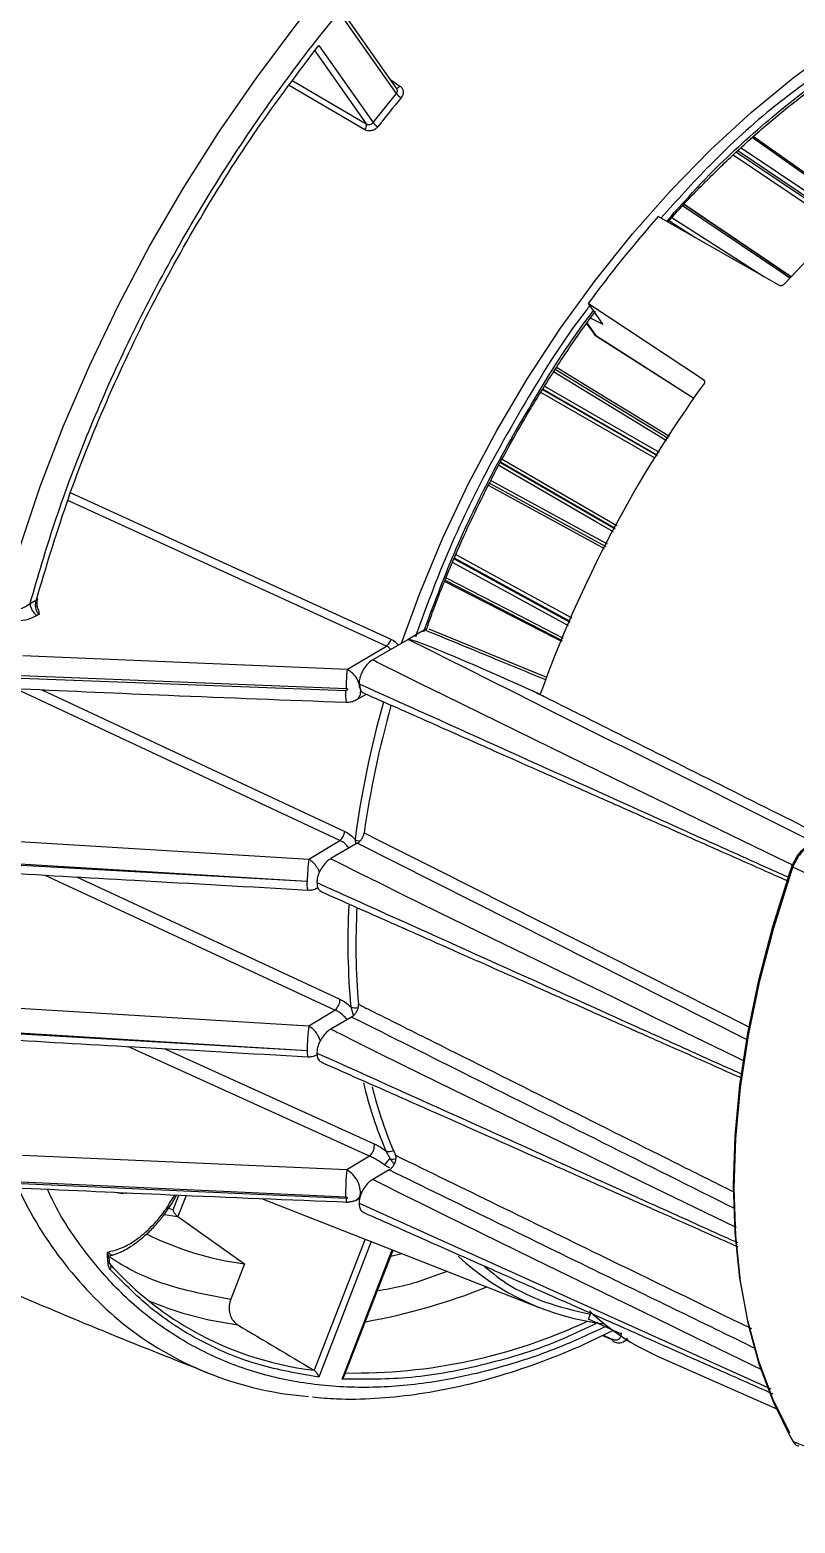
# Model space of a CAD drawing. Extents: x 6 to 134, y 3 to 97.
# Drawn here: x 99.806 to 102.151, y 4.826 to 9.406 of the extents above; entities that cross this region are included whole.
import ezdxf

# ---------------------------------------------------------------- set-up
doc = ezdxf.new("R2010")
doc.units = 0
doc.header["$MEASUREMENT"] = 0
doc.layers.add('OBJECT', color=7, linetype='CONTINUOUS')

msp = doc.modelspace()

# ---------------------------------------------------------------- linework, layer by layer
at = {"layer": 'OBJECT'}
for p, q in [((100.9292, 9.2102), (100.7628, 9.447)), ((100.9315, 9.224), (100.7695, 9.4545)), ((100.6772, 9.3448), (100.8372, 9.1171)), ((100.6913, 9.358), (100.8577, 9.1212)), ((100.9119, 9.2519), (100.9402, 9.2331)), ((100.8326, 9.0992), (100.6012, 9.235)), ((100.6117, 9.2494), (100.8372, 9.1171)), ((100.8577, 9.1212), (100.9292, 9.2102)), ((102.3453, 8.8506), (102.0228, 9.0782)), ((102.2888, 8.8002), (101.9608, 9.0212)), ((101.971, 9.0309), (102.2994, 8.8096)), ((102.3034, 8.8132), (101.975, 9.0345)), ((102.1389, 8.6485), (101.81, 8.8706)), ((102.1027, 8.6219), (101.7312, 8.8329)), ((101.8439, 8.7689), (101.7642, 8.82)), ((101.5174, 8.5669), (101.8705, 8.3331)), ((101.563, 8.502), (101.5174, 8.5669)), ((101.563, 8.502), (101.5238, 8.5216)), ((101.5121, 8.5055), (101.534, 8.4743)), ((101.513, 8.5068), (101.5395, 8.4691)), ((101.5395, 8.4691), (101.8406, 8.2766)), ((101.5424, 8.4663), (101.8401, 8.276)), ((101.7621, 8.1528), (101.4159, 8.3643)), ((101.3774, 8.3028), (101.728, 8.1006)), ((101.7284, 8.1012), (101.3778, 8.3033)), ((101.8735, 8.3289), (101.8705, 8.3331)), ((101.2483, 8.0789), (101.5995, 7.8759)), ((101.5998, 7.8765), (101.2486, 8.0795)), ((101.2146, 8.0155), (101.5705, 7.8215)), ((99.9318, 7.986), (100.9121, 7.5375)), ((100.8985, 7.5158), (99.9224, 7.9619)), ((101.462, 7.5915), (101.1071, 7.7855)), ((101.1062, 7.7834), (101.4611, 7.5894)), ((101.0787, 7.7183), (101.4377, 7.5335)), ((99.807, 7.646), (99.8264, 7.6576)), ((99.8347, 7.6135), (99.8283, 7.6097)), ((99.8325, 7.6262), (99.8347, 7.6135)), ((101.0157, 7.5653), (100.9655, 7.5364)), ((101.0157, 7.5653), (101.0217, 7.5676)), ((101.3899, 7.4197), (101.03, 7.5677)), ((100.7793, 7.4446), (100.8985, 7.5158)), ((100.9655, 7.5364), (100.8572, 7.4739)), ((99.785, 7.4868), (100.7793, 7.4446)), ((99.781, 7.4255), (100.7761, 7.3863)), ((100.7564, 6.9198), (99.763, 7.3843)), ((99.7792, 7.418), (100.7739, 7.3798)), ((99.8425, 7.3821), (100.7715, 6.9477)), ((101.3421, 7.3812), (101.37, 7.3688)), ((100.8038, 7.3497), (100.8375, 7.3682)), ((99.6924, 6.922), (100.6612, 6.8629)), ((100.6612, 6.8629), (100.7564, 6.9198)), ((100.8025, 6.9227), (100.8036, 6.9076)), ((100.8095, 6.911), (100.7282, 6.864)), ((102.0065, 6.3069), (100.8095, 6.911)), ((100.6559, 6.7944), (99.6866, 6.8484)), ((99.687, 6.8533), (100.6559, 6.795)), ((102.1349, 6.8218), (102.1422, 6.8424)), ((102.1439, 6.8375), (102.1365, 6.8172)), ((100.7412, 6.3995), (99.8507, 6.8135)), ((99.9494, 6.8079), (100.7565, 6.4328)), ((100.6865, 6.7741), (100.6887, 6.7753)), ((99.692, 6.4106), (100.6611, 6.3517)), ((100.6611, 6.3517), (100.7412, 6.3995)), ((100.792, 6.3783), (100.7282, 6.3415)), ((100.7897, 6.4091), (100.7974, 6.3809)), ((99.6866, 6.335), (100.6559, 6.2753)), ((100.6559, 6.2748), (99.687, 6.3307)), ((100.8472, 5.9516), (100.1064, 6.2879)), ((100.2179, 6.2816), (100.8614, 5.9897)), ((100.7772, 5.9098), (99.7833, 5.9539)), ((100.8971, 5.9679), (100.9106, 5.9432)), ((100.8472, 5.9516), (100.7772, 5.9098)), ((100.907, 5.9094), (100.8572, 5.8806)), ((100.7739, 5.8262), (99.7792, 5.8724)), ((100.7759, 5.8219), (99.781, 5.8669)), ((100.2455, 5.7872), (100.263, 5.8323)), ((100.2507, 5.8222), (100.2559, 5.8326)), ((100.2847, 5.8314), (100.2595, 5.7662)), ((100.5157, 5.8218), (101.3671, 5.4879)), ((100.804, 5.8162), (100.8172, 5.8235)), ((100.2186, 5.7732), (100.2588, 5.7667)), ((100.2455, 5.7872), (100.2309, 5.7909)), ((100.8148, 5.8071), (102.0761, 5.2382)), ((100.2588, 5.7667), (100.2595, 5.7662)), ((100.2595, 5.7662), (100.4638, 5.6214)), ((100.8332, 5.6973), (100.6772, 5.2951)), ((100.8524, 5.6898), (100.6913, 5.2744)), ((100.047, 5.646), (100.044, 5.6574)), ((100.0488, 5.6457), (100.0592, 5.6477)), ((100.7628, 5.268), (100.9167, 5.6646)), ((100.7693, 5.2769), (100.9194, 5.6635)), ((100.9123, 5.6453), (100.9458, 5.6532)), ((100.4638, 5.6214), (100.4218, 5.5131)), ((101.5174, 5.4518), (101.5246, 5.4704)), ((101.6189, 5.406), (101.5174, 5.4518)), ((101.5607, 5.4019), (101.5913, 5.388)), ((101.5626, 5.4028), (101.5907, 5.39)), ((101.626, 5.3834), (101.6395, 5.3904)), ((101.7314, 5.3377), (102.0971, 5.1759)), ((100.6771, 5.2952), (100.6772, 5.2951)), ((102.1365, 5.0904), (102.1439, 5.0779))]:
    msp.add_line(p, q, dxfattribs=at)
at = {"layer": 'OBJECT', "flags": 128}
for points in [[(99.7219, 7.6315), (99.7756, 7.8179), (99.8383, 8.005), (99.9098, 8.1918), (99.9897, 8.3775), (100.0777, 8.5613), (100.1733, 8.7422), (100.2761, 8.9195), (100.3856, 9.0923), (100.5013, 9.2598), (100.6227, 9.4212), (100.7492, 9.5759), (100.8803, 9.723), (101.0152, 9.8619), (101.1534, 9.9919), (101.2943, 10.1125), (101.4371, 10.223), (101.5813, 10.3231)], [(103.4681, 9.4051), (103.3511, 9.394), (103.2306, 9.37), (103.1073, 9.3333), (102.982, 9.2841), (102.8556, 9.2227), (102.7288, 9.1495), (102.6023, 9.0649), (102.4771, 8.9695), (102.3538, 8.8639), (102.2333, 8.7487), (102.1163, 8.6247)], [(100.9454, 7.5248), (101.0019, 7.6804), (101.0719, 7.8482), (101.1504, 8.0142), (101.237, 8.1772), (101.3311, 8.3363), (101.4321, 8.4904), (101.5394, 8.6385), (101.6522, 8.7798), (101.77, 8.9132), (101.8919, 9.0381), (102.0171, 9.1535), (102.145, 9.2587), (102.2745, 9.3532)], [(102.3418, 8.8475), (102.3268, 8.858), (102.0193, 9.0752)], [(101.9853, 9.0442), (102.2139, 8.8902), (102.3141, 8.8227)], [(102.1347, 8.644), (102.1047, 8.6643), (101.806, 8.8661)], [(101.8101, 8.8707), (101.9809, 8.7553), (102.139, 8.6486)], [(101.7731, 8.8299), (101.9915, 8.6897), (102.0548, 8.6491)], [(101.534, 8.4743), (101.5359, 8.472), (101.5395, 8.4691)], [(101.5424, 8.4663), (101.5418, 8.4666), (101.5395, 8.4691)], [(101.7571, 8.1452), (101.7065, 8.1761), (101.4109, 8.3567)], [(101.4202, 8.371), (101.5815, 8.2725), (101.7665, 8.1595)], [(101.7222, 8.0917), (101.6969, 8.1063), (101.3719, 8.2937)], [(101.3834, 8.3125), (101.5959, 8.19), (101.7343, 8.1102)], [(101.5944, 7.8664), (101.5426, 7.8964), (101.2431, 8.0695)], [(101.2537, 8.0888), (101.4161, 7.9949), (101.6048, 7.8859)], [(101.2187, 8.0236), (101.4346, 7.906), (101.5748, 7.8296)], [(101.5668, 7.8145), (101.5412, 7.8284), (101.211, 8.0083)], [(101.1118, 7.7965), (101.2807, 7.7042), (101.4667, 7.6026)], [(101.4564, 7.5782), (101.4089, 7.6042), (101.1014, 7.7722)], [(101.436, 7.5296), (101.4161, 7.5398), (101.0771, 7.7143)], [(101.0814, 7.7253), (101.3045, 7.6105), (101.4406, 7.5405)], [(99.8302, 7.6597), (99.8301, 7.6594), (99.8293, 7.6586), (99.8281, 7.658), (99.8264, 7.6576)], [(102.146, 6.8426), (102.0969, 6.8664), (101.8484, 6.9872), (101.7242, 7.0477), (101.6, 7.1082), (101.3519, 7.2293), (101.1866, 7.3102), (101.0765, 7.3643), (101.0032, 7.4004), (100.9543, 7.4246), (100.9217, 7.4408), (100.9001, 7.4516), (100.8856, 7.4589), (100.876, 7.4638), (100.8697, 7.467), (100.8654, 7.4692), (100.8626, 7.4707), (100.8608, 7.4717), (100.8595, 7.4724), (100.8587, 7.4728), (100.8582, 7.4732), (100.8578, 7.4734), (100.8576, 7.4735), (100.8574, 7.4736), (100.8573, 7.4737), (100.8573, 7.4737), (100.8572, 7.4738), (100.8572, 7.4738), (100.8572, 7.4738), (100.8572, 7.4738), (100.8572, 7.4738), (100.8572, 7.4739), (100.8572, 7.4739), (100.8572, 7.4739)], [(100.8305, 6.9433), (100.8764, 6.9201), (101.0599, 6.8275), (101.7942, 6.457), (102.0136, 6.3463)], [(101.9951, 6.2434), (101.9679, 6.2566), (101.7194, 6.3774), (101.5952, 6.4379), (101.471, 6.4984), (101.2229, 6.6195), (101.0576, 6.7004), (100.9475, 6.7544), (100.8741, 6.7906), (100.8253, 6.8148), (100.7927, 6.831), (100.771, 6.8418), (100.7566, 6.8491), (100.747, 6.8539), (100.7406, 6.8572), (100.7364, 6.8594), (100.7336, 6.8609), (100.7317, 6.8619), (100.7305, 6.8626), (100.7297, 6.863), (100.7292, 6.8633), (100.7288, 6.8635), (100.7286, 6.8637), (100.7284, 6.8638), (100.7283, 6.8639), (100.7283, 6.8639), (100.7282, 6.864), (100.7282, 6.864), (100.7282, 6.864), (100.7282, 6.864), (100.7282, 6.864), (100.7282, 6.864), (100.7282, 6.864), (100.7282, 6.864)], [(102.1422, 6.8424), (102.1411, 6.8423), (102.1403, 6.842), (102.14, 6.8416), (102.14, 6.8409), (102.1404, 6.8402), (102.1412, 6.8394), (102.1424, 6.8384), (102.1439, 6.8375)], [(102.1349, 5.1022), (102.0828, 5.2077), (102.0397, 5.3226), (102.006, 5.4463), (101.9817, 5.578), (101.9671, 5.7169), (101.9623, 5.8623), (101.9671, 6.0134), (101.9817, 6.1692), (102.006, 6.3289), (102.0397, 6.4915), (102.0828, 6.6561), (102.1349, 6.8218)], [(102.1365, 6.8172), (102.0842, 6.6508), (102.041, 6.4855), (102.0071, 6.3222), (101.9827, 6.1619), (101.9681, 6.0054), (101.9632, 5.8537), (101.9681, 5.7077), (101.9827, 5.5682), (102.0071, 5.4359), (102.041, 5.3117), (102.0842, 5.1963), (102.1365, 5.0904)], [(102.1349, 6.8218), (102.1337, 6.8217), (102.1329, 6.8214), (102.1325, 6.821), (102.1325, 6.8204), (102.1329, 6.8197), (102.1338, 6.8189), (102.135, 6.818), (102.1365, 6.8172)], [(101.9711, 5.7324), (101.9679, 5.734), (101.7194, 5.8548), (101.5952, 5.9153), (101.471, 5.9758), (101.2229, 6.0969), (101.0576, 6.1778), (100.9475, 6.2319), (100.8741, 6.268), (100.8253, 6.2922), (100.7927, 6.3084), (100.771, 6.3192), (100.7566, 6.3265), (100.747, 6.3313), (100.7406, 6.3346), (100.7364, 6.3368), (100.7336, 6.3383), (100.7317, 6.3393), (100.7305, 6.34), (100.7297, 6.3404), (100.7292, 6.3407), (100.7288, 6.341), (100.7286, 6.3411), (100.7284, 6.3412), (100.7283, 6.3413), (100.7283, 6.3413), (100.7282, 6.3414), (100.7282, 6.3414), (100.7282, 6.3414), (100.7282, 6.3414), (100.7282, 6.3414), (100.7282, 6.3414), (100.7282, 6.3415), (100.7282, 6.3415)], [(102.0515, 5.2952), (101.8484, 5.394), (101.7242, 5.4544), (101.6, 5.5149), (101.3519, 5.636), (101.1866, 5.7169), (101.0765, 5.771), (101.0032, 5.8072), (100.9543, 5.8313), (100.9217, 5.8475), (100.9001, 5.8584), (100.8856, 5.8656), (100.876, 5.8705), (100.8697, 5.8738), (100.8654, 5.876), (100.8626, 5.8774), (100.8608, 5.8784), (100.8595, 5.8791), (100.8587, 5.8796), (100.8582, 5.8799), (100.8578, 5.8801), (100.8576, 5.8802), (100.8574, 5.8804), (100.8573, 5.8804), (100.8573, 5.8805), (100.8572, 5.8805), (100.8572, 5.8805), (100.8572, 5.8806), (100.8572, 5.8806), (100.8572, 5.8806), (100.8572, 5.8806), (100.8572, 5.8806), (100.8572, 5.8806)], [(100.1027, 5.8388), (100.0905, 5.8357), (100.0738, 5.8389)], [(100.2909, 5.4658), (100.3543, 5.4499), (100.4432, 5.4342)]]:
    msp.add_lwpolyline(points, dxfattribs=at)
at = {"layer": 'OBJECT'}
for centre, radius, start, end in [((100.9295, 9.2401), 0.0128, 268.894, 326.8471), ((100.9712, 9.2417), 0.0524, 216.8577, 238.2438), ((103.9781, 6.6849), 3.9394, 140.3804, 142.0304), ((100.8182, 9.1125), 0.0196, 317.4247, 13.7184), ((100.9049, 9.1617), 0.0621, 220.5985, 238.5846), ((104.5296, 6.3644), 3.7316, 138.5845, 143.8264), ((101.5585, 8.4915), 0.03, 215.1007, 237.4179), ((105.0059, 6.06), 3.8643, 144.1964, 160.2026), ((99.8263, 7.6599), 0.00391, 356.2886, 58.497), ((99.8538, 7.649), 0.0469, 183.6756, 237.0179), ((100.8989, 7.3668), 0.1257, 174.0512, 190.6075), ((103.8459, 6.5132), 3.0708, 164.2994, 172.3378), ((103.8774, 6.5044), 3.0784, 164.378, 171.8038), ((100.7272, 6.9537), 0.0447, 310.711, 352.2918), ((100.8222, 6.9661), 0.0477, 245.6359, 265.4658), ((101.1739, 6.7891), 0.5179, 171.8049, 179.3431), ((100.7087, 6.7857), 0.0536, 170.6045, 199.4906), ((102.8941, 6.6045), 2.1135, 176.8361, 185.3047), ((102.9141, 6.6006), 2.1089, 176.9125, 184.9847), ((100.7129, 6.4326), 0.0436, 310.4602, 0.2795), ((100.803, 6.4426), 0.036, 248.255, 285.0285), ((101.1767, 6.2778), 0.5208, 171.8488, 180.2728), ((100.6942, 6.2704), 0.0386, 173.4644, 200.9714), ((102.1106, 6.4843), 1.3188, 193.4941, 203.0532), ((102.109, 6.475), 1.2918, 193.9008, 203.7651), ((100.821, 5.983), 0.0409, 309.7888, 9.3718), ((100.9068, 5.995), 0.0288, 250.3917, 297.5924), ((101.534, 5.8377), 0.7602, 174.5568, 180.8672), ((100.9585, 5.8777), 0.0812, 126.1799, 144.3972), ((100.9164, 5.985), 0.0422, 262.0927, 286.308), ((100.8409, 6.3483), 1.1788, 204.7844, 231.4042), ((100.5898, 6.5716), 0.9585, 243.731, 262.4501), ((101.6619, 6.2309), 0.7992, 227.1854, 263.1464), ((100.0433, 5.6127), 0.0121, 317.2012, 53.3288), ((100.7976, 6.2859), 0.9992, 221.606, 238.6827), ((100.5204, 7.2409), 1.824, 279.907, 292.0986), ((100.5649, 6.4277), 1.0001, 246.6804, 254.1024), ((102.0408, 6.0356), 0.7634, 227.0484, 246.0901), ((100.7427, 6.2612), 1.0498, 232.6243, 265.5087), ((100.7992, 6.299), 1.0112, 238.9946, 263.0665), ((100.8015, 6.9651), 1.6785, 269.0335, 295.1436), ((101.599, 5.3902), 0.00839, 181.2371, 242.5035)]:
    msp.add_arc(centre, radius, start, end, dxfattribs=at)
msp.add_ellipse((201.6453, -48.6703), major_axis=(146.8845, -83.2202), ratio=0.022714, start_param=3.965241, end_param=3.967435, dxfattribs=at)
for points, knots in [([(99.807, 7.646), (99.8309, 7.7283), (99.8791, 7.8941), (99.9728, 8.1459), (100.0828, 8.3999), (100.2103, 8.6533), (100.3536, 8.9026), (100.511, 9.1434), (100.6803, 9.3728), (100.8592, 9.5875), (101.0447, 9.7846), (101.2342, 9.9617), (101.4249, 10.1194), (101.5532, 10.2076), (101.6168, 10.2513)], [0, 0, 0, 0, 0.080321, 0.16194, 0.244772, 0.329378, 0.414487, 0.5, 0.585518, 0.670628, 0.755228, 0.838065, 0.919682, 1, 1, 1, 1]), ([(101.7567, 8.8183), (101.7994, 8.866), (101.9003, 8.9786), (102.0682, 9.1312), (102.2536, 9.2764), (102.4386, 9.3952), (102.6237, 9.49), (102.8091, 9.5589), (102.98, 9.6007), (103.0837, 9.6046), (103.1292, 9.6063)], [0, 0, 0, 0, 0.0993408, 0.2350572, 0.3675698, 0.4966476, 0.6257164, 0.7582289, 0.8939545, 1, 1, 1, 1]), ([(101.7606, 8.8161), (101.7802, 8.838), (101.8294, 8.8931), (101.9115, 8.976), (102.0064, 9.0654), (102.1042, 9.1495), (102.2041, 9.2278), (102.3055, 9.2996), (102.4079, 9.3644), (102.5107, 9.4217), (102.6133, 9.4712), (102.7155, 9.5126), (102.8167, 9.5458), (102.9163, 9.57), (102.9968, 9.5841), (103.0429, 9.5869), (103.0574, 9.5877)], [0, 0, 0, 0, 0.0482358, 0.1213242, 0.1955119, 0.2705229, 0.3461548, 0.4222601, 0.4987346, 0.5755107, 0.6525547, 0.7298652, 0.8074738, 0.8854541, 0.9639257, 1, 1, 1, 1]), ([(99.8264, 7.6576), (99.8554, 7.7555), (99.9137, 7.9521), (100.0306, 8.2487), (100.1678, 8.5426), (100.3256, 8.8287), (100.4994, 9.1035), (100.6275, 9.2734), (100.6913, 9.358)], [0, 0, 0, 0, 0.165461, 0.332207, 0.5, 0.667784, 0.834534, 1, 1, 1, 1]), ([(102.2026, 9.2576), (102.165, 9.23), (102.0584, 9.1516), (101.9018, 9.0082), (101.789, 8.883), (101.7395, 8.8281)], [0, 0, 0, 0, 0.233943, 0.663952, 1, 1, 1, 1]), ([(100.9292, 9.2102), (100.9302, 9.2117), (100.9324, 9.2149), (100.9328, 9.2202), (100.9314, 9.2242), (100.9294, 9.2271), (100.9279, 9.2283), (100.9271, 9.2289)], [0, 0, 0, 0, 0.248122, 0.499401, 0.730191, 0.86029, 1, 1, 1, 1]), ([(100.9402, 9.2331), (100.9427, 9.2309), (100.9478, 9.2265), (100.9508, 9.2169), (100.9497, 9.2064), (100.9456, 9.2002), (100.9436, 9.1971)], [0, 0, 0, 0, 0.2500887, 0.4999561, 0.7493585, 1, 1, 1, 1]), ([(100.8372, 9.1171), (100.8381, 9.1167), (100.8398, 9.1157), (100.8435, 9.1148), (100.8482, 9.1149), (100.8537, 9.117), (100.8564, 9.1198), (100.8577, 9.1212)], [0, 0, 0, 0, 0.139818, 0.270029, 0.501055, 0.752073, 1, 1, 1, 1]), ([(100.8725, 9.1087), (100.8698, 9.1059), (100.8645, 9.1003), (100.8536, 9.0959), (100.8422, 9.0951), (100.8358, 9.0978), (100.8326, 9.0992)], [0, 0, 0, 0, 0.24998, 0.499782, 0.749127, 1, 1, 1, 1]), ([(102.1163, 8.6247), (102.1155, 8.6239), (102.1138, 8.6224), (102.1106, 8.621), (102.1073, 8.6206), (102.1045, 8.621), (102.1032, 8.6216), (102.1027, 8.6219)], [0, 0, 0, 0, 0.219651, 0.4392637, 0.6597333, 0.8805406, 1, 1, 1, 1]), ([(101.5221, 8.5602), (101.5182, 8.5553), (101.453, 8.4726), (101.3411, 8.2957), (101.193, 8.0352), (101.0736, 7.782), (101.0142, 7.6174), (100.9874, 7.543)], [0, 0, 0, 0, 0.0163824, 0.2771384, 0.5356415, 0.7897534, 1, 1, 1, 1]), ([(101.013, 7.5601), (101.0427, 7.6398), (101.1046, 7.8062), (101.2252, 8.0565), (101.3687, 8.3044), (101.4731, 8.4683), (101.5322, 8.5432), (101.5331, 8.5444)], [0, 0, 0, 0, 0.232371, 0.485514, 0.740679, 0.995829, 1, 1, 1, 1]), ([(101.0217, 7.5676), (101.0249, 7.5772), (101.0432, 7.6313), (101.0812, 7.7267), (101.1321, 7.8458), (101.1806, 7.9488), (101.2378, 8.0625), (101.3091, 8.1926), (101.3815, 8.3119), (101.4465, 8.4116), (101.4926, 8.4796), (101.5275, 8.5267), (101.5398, 8.5434)], [0, 0, 0, 0, 0.028157, 0.159026, 0.280838, 0.3807, 0.466441, 0.623275, 0.778623, 0.840633, 0.943537, 1, 1, 1, 1]), ([(101.8705, 8.3331), (101.8713, 8.3324), (101.8728, 8.3312), (101.8739, 8.3284), (101.8739, 8.3253), (101.8731, 8.3226), (101.8722, 8.3211), (101.8719, 8.3206)], [0, 0, 0, 0, 0.21974, 0.439443, 0.659967, 0.880761, 1, 1, 1, 1]), ([(99.8264, 7.6576), (99.8251, 7.6536), (99.8227, 7.6456), (99.823, 7.6346), (99.8251, 7.6264), (99.8276, 7.6209), (99.8308, 7.6165), (99.8335, 7.6145), (99.8347, 7.6135)], [0, 0, 0, 0, 0.250064, 0.499104, 0.634957, 0.762997, 0.884268, 1, 1, 1, 1]), ([(99.833, 7.6265), (99.832, 7.6285), (99.829, 7.6343), (99.8277, 7.6464), (99.8294, 7.6552), (99.8302, 7.6597)], [0, 0, 0, 0, 0.208808, 0.598261, 1, 1, 1, 1]), ([(99.8283, 7.6097), (99.8195, 7.6053), (99.802, 7.5966), (99.7686, 7.5912), (99.7338, 7.5922), (99.7143, 7.5992), (99.7046, 7.6028)], [0, 0, 0, 0, 0.250172, 0.500067, 0.749912, 1, 1, 1, 1]), ([(99.7219, 7.6315), (99.7249, 7.6303), (99.7311, 7.6279), (99.742, 7.6263), (99.754, 7.626), (99.77, 7.6281), (99.7892, 7.634), (99.8011, 7.642), (99.807, 7.646)], [0, 0, 0, 0, 0.116905, 0.238656, 0.366334, 0.50085, 0.750249, 1, 1, 1, 1]), ([(101.3868, 7.4124), (101.3326, 7.4347), (101.2088, 7.4857), (101.0852, 7.5367), (101.0157, 7.5653)], [0, 0, 0, 0, 0.438, 1, 1, 1, 1]), ([(100.9121, 7.5375), (100.9114, 7.5353), (100.9099, 7.531), (100.9066, 7.5249), (100.9027, 7.5195), (100.8998, 7.517), (100.8985, 7.5158)], [0, 0, 0, 0, 0.245196, 0.500043, 0.754867, 1, 1, 1, 1]), ([(100.9123, 7.5057), (100.9111, 7.5072), (100.9072, 7.5117), (100.902, 7.5142), (100.8985, 7.5158)], [0, 0, 0, 0, 0.3284974, 1, 1, 1, 1]), ([(100.9121, 7.5375), (100.9177, 7.5345), (100.9263, 7.5299), (100.9327, 7.5216), (100.935, 7.5187)], [0, 0, 0, 0, 0.649701, 1, 1, 1, 1]), ([(100.9655, 7.5364), (100.9656, 7.5364), (100.9659, 7.5365), (100.9668, 7.5366), (100.9698, 7.5364), (100.9805, 7.5337), (101.0197, 7.52), (101.1435, 7.4693), (101.2567, 7.4191), (101.3421, 7.3812)], [0, 0, 0, 0, 0.000975, 0.002308, 0.005826, 0.020094, 0.076658, 0.30233, 1, 1, 1, 1]), ([(102.1787, 6.9287), (101.896, 7.0703), (101.4915, 7.2728), (101.0872, 7.4754), (100.9655, 7.5364)], [0, 0, 0, 0, 0.699038, 1, 1, 1, 1]), ([(100.8572, 7.4739), (100.8528, 7.4709), (100.8436, 7.4646), (100.8311, 7.4495), (100.8212, 7.4317), (100.8156, 7.4144), (100.815, 7.4045), (100.8148, 7.4004)], [0, 0, 0, 0, 0.19834, 0.412972, 0.627088, 0.843128, 1, 1, 1, 1]), ([(100.7761, 7.3863), (100.7762, 7.3915), (100.7765, 7.4022), (100.7772, 7.4187), (100.7782, 7.4338), (100.7789, 7.4411), (100.7793, 7.4446)], [0, 0, 0, 0, 0.243821, 0.5, 0.756179, 1, 1, 1, 1]), ([(100.7793, 7.4446), (100.7793, 7.4446), (100.7793, 7.4446), (100.7794, 7.4445), (100.7798, 7.4443), (100.7811, 7.4436), (100.7862, 7.4404), (100.7962, 7.4321), (100.8085, 7.4163), (100.8172, 7.3963), (100.8201, 7.3765), (100.8162, 7.3608), (100.8103, 7.3519), (100.8053, 7.3509), (100.8048, 7.3508)], [0, 0, 0, 0, 0.000383, 0.00107, 0.003361, 0.011605, 0.042736, 0.163216, 0.327066, 0.490405, 0.655001, 0.820866, 0.981892, 1, 1, 1, 1]), ([(99.7811, 7.3848), (99.931, 7.3781), (100.2623, 7.3634), (100.5938, 7.3506), (100.7754, 7.3436)], [0, 0, 0, 0, 0.452486, 1, 1, 1, 1]), ([(100.7761, 7.3863), (100.7766, 7.3862), (100.7774, 7.3861), (100.7782, 7.3856), (100.7788, 7.3851), (100.7792, 7.3845), (100.7793, 7.3838), (100.7793, 7.383), (100.7789, 7.3821), (100.7781, 7.3811), (100.7768, 7.3804), (100.7754, 7.3798), (100.7744, 7.3798), (100.7739, 7.3798)], [0, 0, 0, 0, 0.133108, 0.191582, 0.24826, 0.311447, 0.370773, 0.432307, 0.501538, 0.620741, 0.752075, 0.875584, 1, 1, 1, 1]), ([(100.8148, 7.4004), (100.8152, 7.3956), (100.8161, 7.3855), (100.8216, 7.3758), (100.8274, 7.3735), (100.8295, 7.3727)], [0, 0, 0, 0, 0.367746, 0.7657, 1, 1, 1, 1]), ([(100.8148, 7.4004), (101.1403, 7.2536), (101.4983, 7.0922), (101.8888, 6.9159), (101.9865, 6.872), (102.0673, 6.8351), (102.1165, 6.8136), (102.1328, 6.8065)], [0, 0, 0, 0, 0.741058, 0.815164, 0.88927, 0.963375, 1, 1, 1, 1]), ([(101.3421, 7.3812), (101.3575, 7.3736), (101.4342, 7.3351), (101.7187, 7.1924), (101.988, 7.0575), (102.1959, 6.9533)], [0, 0, 0, 0, 0.053919, 0.269597, 1, 1, 1, 1]), ([(100.7754, 7.3436), (100.7781, 7.3437), (100.7833, 7.3437), (100.7912, 7.3452), (100.7986, 7.3474), (100.803, 7.3495), (100.8052, 7.3505)], [0, 0, 0, 0, 0.267103, 0.5135, 0.752414, 1, 1, 1, 1]), ([(100.8291, 7.3719), (100.8966, 7.342), (101.0232, 7.2859), (101.2004, 7.2073), (101.3525, 7.1399), (101.4794, 7.0836), (101.5838, 7.0374), (101.6812, 6.9942), (101.7888, 6.9465), (101.9209, 6.8879), (102.038, 6.836), (102.1111, 6.8036), (102.1314, 6.7946)], [0, 0, 0, 0, 0.155618, 0.291855, 0.408708, 0.506171, 0.584243, 0.649202, 0.730485, 0.831841, 0.953265, 1, 1, 1, 1]), ([(100.7833, 6.8959), (100.7832, 6.8961), (100.7812, 6.9), (100.7756, 6.9065), (100.7667, 6.9147), (100.7598, 6.918), (100.7564, 6.9198)], [0, 0, 0, 0, 0.020818, 0.34381, 0.666929, 1, 1, 1, 1]), ([(100.7715, 6.9477), (100.7772, 6.9446), (100.7884, 6.9384), (100.7978, 6.9279), (100.8025, 6.9227)], [0, 0, 0, 0, 0.500461, 1, 1, 1, 1]), ([(100.8095, 6.911), (100.8119, 6.9127), (100.8167, 6.916), (100.8231, 6.9239), (100.8279, 6.9329), (100.8299, 6.9396), (100.8304, 6.9429), (100.8305, 6.9433)], [0, 0, 0, 0, 0.242889, 0.485801, 0.728123, 0.969552, 1, 1, 1, 1]), ([(102.1422, 6.8424), (102.1465, 6.8516), (102.155, 6.87), (102.1751, 6.8941), (102.1919, 6.9084), (102.2013, 6.914), (102.2033, 6.9152)], [0, 0, 0, 0, 0.304819, 0.609529, 0.915797, 1, 1, 1, 1]), ([(102.2104, 6.9181), (102.2023, 6.9126), (102.1861, 6.9014), (102.1635, 6.8754), (102.15, 6.853), (102.1449, 6.8401), (102.1439, 6.8375)], [0, 0, 0, 0, 0.30705, 0.614016, 0.922363, 1, 1, 1, 1]), ([(100.6612, 6.8629), (100.6641, 6.861), (100.6697, 6.8573), (100.6775, 6.8494), (100.684, 6.8407), (100.6897, 6.8315), (100.6919, 6.8251), (100.693, 6.8219)], [0, 0, 0, 0, 0.217645, 0.425803, 0.624468, 0.813634, 1, 1, 1, 1]), ([(100.7282, 6.864), (100.7238, 6.861), (100.7146, 6.8548), (100.7021, 6.8397), (100.6922, 6.8218), (100.6866, 6.8046), (100.686, 6.7947), (100.6858, 6.7906)], [0, 0, 0, 0, 0.19834, 0.412972, 0.627088, 0.843128, 1, 1, 1, 1]), ([(102.731, 6.567), (102.6782, 6.5913), (102.4824, 6.6815), (102.2867, 6.7717), (102.1439, 6.8375)], [0, 0, 0, 0, 0.269854, 1, 1, 1, 1]), ([(99.689, 6.8227), (99.8352, 6.8144), (100.1582, 6.796), (100.4813, 6.7777), (100.6582, 6.7678)], [0, 0, 0, 0, 0.452487, 1, 1, 1, 1]), ([(100.6559, 6.795), (100.656, 6.795), (100.6561, 6.795), (100.6562, 6.795), (100.6563, 6.7949), (100.6563, 6.7949), (100.6564, 6.7948), (100.6564, 6.7947), (100.6564, 6.7947), (100.6563, 6.7946), (100.6563, 6.7945), (100.6562, 6.7944), (100.6561, 6.7944), (100.6559, 6.7944), (100.6559, 6.7944)], [0, 0, 0, 0, 0.156286, 0.220237, 0.277102, 0.329714, 0.381607, 0.436455, 0.4974, 0.615046, 0.669825, 0.725307, 0.848112, 1, 1, 1, 1]), ([(100.6858, 6.7906), (100.6862, 6.7857), (100.6871, 6.7757), (100.6926, 6.766), (100.6984, 6.7637), (100.7005, 6.7628)], [0, 0, 0, 0, 0.367746, 0.765699, 1, 1, 1, 1]), ([(100.6858, 6.7906), (101.0113, 6.6438), (101.3693, 6.4824), (101.7597, 6.3061), (101.8575, 6.2622), (101.9331, 6.2276), (101.977, 6.2084), (101.988, 6.2036)], [0, 0, 0, 0, 0.749993, 0.824993, 0.899992, 0.974992, 1, 1, 1, 1]), ([(100.6578, 6.768), (100.66, 6.7679), (100.6643, 6.7675), (100.6718, 6.7687), (100.6794, 6.7707), (100.684, 6.7729), (100.6864, 6.774)], [0, 0, 0, 0, 0.260524, 0.50342, 0.743992, 1, 1, 1, 1]), ([(100.7001, 6.7621), (100.7648, 6.7334), (100.8862, 6.6796), (101.0562, 6.6042), (101.202, 6.5396), (101.3237, 6.4857), (101.4237, 6.4413), (101.5171, 6.3999), (101.6202, 6.3542), (101.7467, 6.298), (101.8684, 6.2446), (101.9499, 6.2074), (101.9824, 6.1937), (101.9859, 6.1923)], [0, 0, 0, 0, 0.151126, 0.283429, 0.396905, 0.491554, 0.567374, 0.630455, 0.709388, 0.807817, 0.925739, 0.992007, 1, 1, 1, 1]), ([(97.4591, 6.6024), (97.5825, 6.5393), (97.9011, 6.3763), (98.4206, 6.1264), (99.0165, 5.851), (99.6168, 5.5889), (100.0613, 5.4016), (100.3066, 5.3053), (100.3494, 5.2886)], [0, 0, 0, 0, 0.130616, 0.337272, 0.543813, 0.750208, 0.956422, 1, 1, 1, 1]), ([(100.7565, 6.4328), (100.7622, 6.4298), (100.7738, 6.4237), (100.7844, 6.414), (100.7897, 6.4091)], [0, 0, 0, 0, 0.500835, 1, 1, 1, 1]), ([(100.792, 6.3783), (100.7944, 6.3799), (100.7992, 6.3832), (100.8056, 6.3912), (100.8104, 6.4002), (100.8132, 6.4094), (100.8131, 6.4148), (100.8131, 6.4173)], [0, 0, 0, 0, 0.203185, 0.40639, 0.609063, 0.81092, 1, 1, 1, 1]), ([(100.8131, 6.4173), (100.8285, 6.4097), (100.9052, 6.3713), (101.2275, 6.21), (101.5956, 6.0258), (101.9024, 5.8724), (101.9636, 5.8418)], [0, 0, 0, 0, 0.040022, 0.20011, 0.840462, 1, 1, 1, 1]), ([(100.7795, 6.3685), (100.7763, 6.3726), (100.7709, 6.3791), (100.7611, 6.3878), (100.7515, 6.3946), (100.7445, 6.3979), (100.7412, 6.3995)], [0, 0, 0, 0, 0.307387, 0.499398, 0.766205, 1, 1, 1, 1]), ([(101.9672, 5.79), (101.6972, 5.9251), (101.3054, 6.1212), (100.9137, 6.3173), (100.792, 6.3783)], [0, 0, 0, 0, 0.689202, 1, 1, 1, 1]), ([(100.6611, 6.3517), (100.6644, 6.3495), (100.6706, 6.3452), (100.6791, 6.3362), (100.6858, 6.3267), (100.6919, 6.3158), (100.6941, 6.3081), (100.6954, 6.3037)], [0, 0, 0, 0, 0.216653, 0.417707, 0.603143, 0.772944, 1, 1, 1, 1]), ([(100.7282, 6.3415), (100.7238, 6.3384), (100.7146, 6.3322), (100.7021, 6.3171), (100.6922, 6.2992), (100.6866, 6.282), (100.686, 6.2721), (100.6858, 6.268)], [0, 0, 0, 0, 0.19834, 0.412972, 0.627088, 0.843128, 1, 1, 1, 1]), ([(99.6894, 6.3117), (99.8355, 6.3033), (100.1584, 6.2849), (100.4814, 6.2666), (100.6582, 6.2566)], [0, 0, 0, 0, 0.452469, 1, 1, 1, 1]), ([(100.6559, 6.2753), (100.6559, 6.2753), (100.6561, 6.2753), (100.6562, 6.2753), (100.6563, 6.2752), (100.6563, 6.2751), (100.6564, 6.2751), (100.6564, 6.275), (100.6564, 6.2749), (100.6563, 6.2749), (100.6563, 6.2748), (100.6562, 6.2748), (100.6561, 6.2748), (100.656, 6.2748), (100.6559, 6.2748)], [0, 0, 0, 0, 0.148715, 0.270423, 0.325985, 0.381078, 0.499318, 0.560288, 0.614892, 0.666468, 0.718939, 0.776042, 0.840716, 1, 1, 1, 1]), ([(100.658, 6.2567), (100.66, 6.2566), (100.664, 6.2564), (100.6714, 6.2574), (100.6793, 6.2595), (100.6841, 6.2618), (100.6866, 6.263)], [0, 0, 0, 0, 0.237132, 0.469763, 0.71791, 1, 1, 1, 1]), ([(100.6858, 6.268), (100.6862, 6.2632), (100.6871, 6.2531), (100.6926, 6.2434), (100.6984, 6.2411), (100.7005, 6.2402)], [0, 0, 0, 0, 0.367746, 0.765699, 1, 1, 1, 1]), ([(100.6858, 6.268), (101.0113, 6.1212), (101.3693, 5.9598), (101.7597, 5.7835), (101.8575, 5.7396), (101.9287, 5.707), (101.9682, 5.6897), (101.9747, 5.6869)], [0, 0, 0, 0, 0.7576122, 0.8333734, 0.9091347, 0.9848959, 1, 1, 1, 1]), ([(100.7001, 6.2395), (100.7649, 6.2108), (100.8864, 6.157), (101.0565, 6.0815), (101.2024, 6.0168), (101.3242, 5.9629), (101.4243, 5.9185), (101.5177, 5.877), (101.6209, 5.8313), (101.7476, 5.7751), (101.8685, 5.7215), (101.9471, 5.6866), (101.9751, 5.6742)], [0, 0, 0, 0, 0.152498, 0.286002, 0.400509, 0.496017, 0.572526, 0.636179, 0.715829, 0.815152, 0.934144, 1, 1, 1, 1]), ([(100.8614, 5.9897), (100.8674, 5.9867), (100.8793, 5.9808), (100.8912, 5.9722), (100.8971, 5.9679)], [0, 0, 0, 0, 0.502296, 1, 1, 1, 1]), ([(100.907, 5.9094), (100.9094, 5.911), (100.9142, 5.9143), (100.9206, 5.9223), (100.9255, 5.9313), (100.9282, 5.9406), (100.9286, 5.9487), (100.9273, 5.9527), (100.9267, 5.9544)], [0, 0, 0, 0, 0.173469, 0.346958, 0.519882, 0.691915, 0.863313, 1, 1, 1, 1]), ([(100.9267, 5.9544), (101.1352, 5.8526), (101.4983, 5.6753), (101.862, 5.4983), (102.0169, 5.4229)], [0, 0, 0, 0, 0.573959, 1, 1, 1, 1]), ([(100.8189, 5.8436), (100.8183, 5.8495), (100.8172, 5.8587), (100.8124, 5.8704), (100.8092, 5.8767), (100.8073, 5.8799), (100.8063, 5.8815), (100.8057, 5.8823), (100.8055, 5.8827), (100.8053, 5.8829), (100.8053, 5.883), (100.8052, 5.8831), (100.8052, 5.8831), (100.8052, 5.8831), (100.8052, 5.8831), (100.8052, 5.8831), (100.8052, 5.8831), (100.8052, 5.8831), (100.8052, 5.8831), (100.8039, 5.8851), (100.7999, 5.8906), (100.7909, 5.9009), (100.7824, 5.9064), (100.7772, 5.9098)], [0, 0, 0, 0, 0.239331, 0.376213, 0.448938, 0.486362, 0.505338, 0.514892, 0.519685, 0.522086, 0.523287, 0.523888, 0.524189, 0.524339, 0.524414, 0.524452, 0.524471, 0.52448, 0.524485, 0.524489, 0.607251, 0.760495, 1, 1, 1, 1]), ([(100.8925, 5.925), (100.8854, 5.9301), (100.8745, 5.9378), (100.8586, 5.9466), (100.8509, 5.95), (100.8472, 5.9516)], [0, 0, 0, 0, 0.498084, 0.757944, 1, 1, 1, 1]), ([(100.9092, 5.9154), (100.907, 5.9164), (100.9016, 5.9189), (100.8959, 5.9227), (100.8925, 5.925)], [0, 0, 0, 0, 0.419784, 1, 1, 1, 1]), ([(102.031, 5.3609), (101.8654, 5.4415), (101.4905, 5.6242), (101.1161, 5.8072), (100.907, 5.9094)], [0, 0, 0, 0, 0.441695, 1, 1, 1, 1]), ([(100.9106, 5.9432), (100.9113, 5.9424), (100.9125, 5.941), (100.9141, 5.9389), (100.9162, 5.9361), (100.9192, 5.9319), (100.9215, 5.9288), (100.9228, 5.927)], [0, 0, 0, 0, 0.14218, 0.230148, 0.377316, 0.633287, 1, 1, 1, 1]), ([(100.8572, 5.8806), (100.8528, 5.8776), (100.8436, 5.8713), (100.8311, 5.8562), (100.8212, 5.8384), (100.8156, 5.8212), (100.815, 5.8113), (100.8148, 5.8071)], [0, 0, 0, 0, 0.19834, 0.412972, 0.627088, 0.843128, 1, 1, 1, 1]), ([(99.7825, 5.854), (99.9334, 5.847), (100.2668, 5.8315), (100.6005, 5.8181), (100.7833, 5.8108)], [0, 0, 0, 0, 0.452447, 1, 1, 1, 1]), ([(101.5691, 5.4285), (101.5212, 5.4062), (101.4083, 5.3539), (101.2325, 5.2972), (101.0422, 5.2554), (100.8559, 5.2387), (100.6763, 5.2473), (100.5064, 5.282), (100.3487, 5.3423), (100.2052, 5.4273), (100.0775, 5.5347), (99.9685, 5.6642), (99.8965, 5.7702), (99.8661, 5.838), (99.8605, 5.8505)], [0, 0, 0, 0, 0.065618, 0.154504, 0.244724, 0.336895, 0.42962, 0.522788, 0.615963, 0.708688, 0.800853, 0.891078, 0.979962, 1, 1, 1, 1]), ([(100.044, 5.6574), (100.0584, 5.6608), (100.0876, 5.6677), (100.134, 5.6951), (100.1786, 5.7336), (100.2188, 5.7802), (100.2399, 5.8156), (100.2501, 5.8328)], [0, 0, 0, 0, 0.199997, 0.405799, 0.6116, 0.811597, 1, 1, 1, 1]), ([(100.0588, 5.6485), (100.0671, 5.6512), (100.0877, 5.6579), (100.1219, 5.6781), (100.1571, 5.7053), (100.1868, 5.7346), (100.2113, 5.7632), (100.2323, 5.7917), (100.245, 5.8126), (100.2507, 5.8222)], [0, 0, 0, 0, 0.1161832, 0.2894012, 0.4830685, 0.6287797, 0.7467139, 0.8839285, 1, 1, 1, 1]), ([(100.7759, 5.8219), (100.7764, 5.8219), (100.7772, 5.8219), (100.7781, 5.8221), (100.7787, 5.8224), (100.7791, 5.8228), (100.7793, 5.8232), (100.7792, 5.8237), (100.7789, 5.8243), (100.7782, 5.825), (100.7769, 5.8256), (100.7754, 5.826), (100.7744, 5.8261), (100.7739, 5.8262)], [0, 0, 0, 0, 0.135755, 0.19461, 0.25085, 0.311579, 0.375121, 0.438063, 0.500884, 0.619797, 0.750916, 0.873674, 1, 1, 1, 1]), ([(100.7773, 5.8116), (100.7772, 5.8115), (100.7768, 5.8109), (100.7763, 5.8145), (100.776, 5.8196), (100.7759, 5.8219)], [0, 0, 0, 0, 0.164644, 0.625197, 1, 1, 1, 1]), ([(100.7767, 5.811), (100.7787, 5.811), (100.7827, 5.811), (100.7905, 5.8121), (100.7992, 5.8142), (100.8044, 5.8166), (100.8073, 5.818)], [0, 0, 0, 0, 0.210793, 0.431119, 0.686936, 1, 1, 1, 1]), ([(100.8189, 5.8436), (100.8184, 5.8382), (100.8173, 5.8275), (100.8117, 5.8191), (100.8071, 5.8181), (100.8068, 5.818)], [0, 0, 0, 0, 0.483947, 0.964201, 1, 1, 1, 1]), ([(100.2588, 5.7667), (100.2581, 5.7672), (100.2566, 5.7683), (100.2543, 5.7707), (100.252, 5.7735), (100.2496, 5.7771), (100.2471, 5.7819), (100.2461, 5.7852), (100.2455, 5.7872)], [0, 0, 0, 0, 0.107062, 0.224225, 0.354617, 0.500517, 0.704577, 1, 1, 1, 1]), ([(100.8148, 5.8071), (100.8152, 5.8023), (100.8161, 5.7923), (100.8216, 5.7826), (100.8274, 5.7802), (100.8295, 5.7794)], [0, 0, 0, 0, 0.3677463, 0.7657003, 1, 1, 1, 1]), ([(100.8291, 5.7787), (100.8972, 5.7485), (101.0248, 5.6919), (101.2035, 5.6127), (101.3568, 5.5447), (101.4848, 5.488), (101.59, 5.4413), (101.6882, 5.3978), (101.7967, 5.3497), (101.9299, 5.2906), (102.0282, 5.2471), (102.0821, 5.2232), (102.0828, 5.2228)], [0, 0, 0, 0, 0.162974, 0.305651, 0.428024, 0.53009, 0.611847, 0.679873, 0.764999, 0.871143, 0.9983, 1, 1, 1, 1]), ([(100.0522, 5.6044), (100.0503, 5.6078), (100.0465, 5.6145), (100.0451, 5.6335), (100.0444, 5.6479), (100.044, 5.6574)], [0, 0, 0, 0, 0.2503944, 0.5002407, 1, 1, 1, 1]), ([(100.044, 5.6574), (100.0492, 5.6541), (100.056, 5.6497), (100.0593, 5.6477), (100.0591, 5.6478), (100.059, 5.6478)], [0, 0, 0, 0, 0.726116, 0.949839, 1, 1, 1, 1]), ([(100.0505, 5.6224), (100.0507, 5.6262), (100.0511, 5.6322), (100.0481, 5.6423), (100.047, 5.646)], [0, 0, 0, 0, 0.633218, 1, 1, 1, 1]), ([(100.0506, 5.6432), (100.0678, 5.632), (100.1312, 5.5911), (100.2544, 5.5446), (100.3661, 5.5236), (100.4218, 5.5131)], [0, 0, 0, 0, 0.157877, 0.579995, 1, 1, 1, 1]), ([(100.6913, 5.2744), (100.6294, 5.2849), (100.5051, 5.306), (100.3367, 5.3766), (100.1825, 5.4726), (100.0955, 5.5606), (100.0522, 5.6044)], [0, 0, 0, 0, 0.249278, 0.5, 0.750722, 1, 1, 1, 1]), ([(101.0849, 5.5986), (101.0385, 5.5811), (100.9656, 5.5537), (100.8961, 5.5424), (100.8708, 5.5383)], [0, 0, 0, 0, 0.636027, 1, 1, 1, 1]), ([(101.1987, 5.6148), (101.2052, 5.6091), (101.2596, 5.5611), (101.3652, 5.504), (101.4758, 5.4781), (101.5233, 5.467)], [0, 0, 0, 0, 0.071647, 0.602124, 1, 1, 1, 1]), ([(100.4218, 5.5131), (100.4199, 5.5067), (100.4161, 5.4938), (100.4172, 5.4732), (100.4234, 5.4546), (100.4329, 5.4414), (100.4404, 5.4362), (100.4432, 5.4342)], [0, 0, 0, 0, 0.21719, 0.434376, 0.651641, 0.868924, 1, 1, 1, 1]), ([(100.6718, 5.2132), (100.6963, 5.211), (100.7589, 5.2053), (100.8635, 5.2079), (100.9845, 5.2194), (101.1082, 5.2415), (101.234, 5.2734), (101.3613, 5.3155), (101.4809, 5.3627), (101.5581, 5.4002), (101.5923, 5.4168)], [0, 0, 0, 0, 0.086439, 0.220599, 0.354954, 0.489447, 0.624018, 0.758614, 0.893191, 1, 1, 1, 1]), ([(101.5468, 5.4413), (101.5113, 5.424), (101.3948, 5.3675), (101.2025, 5.31), (100.9743, 5.2655), (100.8328, 5.2672), (100.7628, 5.268)], [0, 0, 0, 0, 0.129239, 0.424179, 0.715043, 1, 1, 1, 1]), ([(101.618, 5.4099), (101.6177, 5.4057), (101.6171, 5.3974), (101.611, 5.3896), (101.602, 5.3864), (101.5944, 5.3888), (101.5907, 5.39)], [0, 0, 0, 0, 0.250501, 0.500077, 0.750009, 1, 1, 1, 1]), ([(101.5952, 5.3827), (101.5978, 5.3817), (101.6032, 5.3796), (101.6113, 5.3787), (101.6191, 5.3794), (101.6237, 5.3813), (101.626, 5.3823)], [0, 0, 0, 0, 0.243754, 0.492753, 0.745982, 1, 1, 1, 1]), ([(101.6359, 5.3932), (101.6358, 5.393), (101.6344, 5.3888), (101.6313, 5.3844), (101.6266, 5.3832), (101.6256, 5.3829)], [0, 0, 0, 0, 0.03019, 0.782908, 1, 1, 1, 1]), ([(100.6913, 5.2744), (100.6908, 5.2761), (100.6897, 5.2794), (100.6871, 5.2844), (100.6843, 5.2884), (100.6819, 5.2912), (100.6795, 5.2936), (100.6779, 5.2946), (100.6772, 5.2951)], [0, 0, 0, 0, 0.2496226, 0.4993348, 0.6450007, 0.7750447, 0.892157, 1, 1, 1, 1]), ([(100.7628, 5.268), (100.7643, 5.2695), (100.7672, 5.2723), (100.7686, 5.2754), (100.7692, 5.2769)], [0, 0, 0, 0, 0.543606, 1, 1, 1, 1]), ([(102.1439, 5.0779), (102.1936, 5.0566), (102.3892, 4.9727), (102.585, 4.8888), (102.731, 4.8263)], [0, 0, 0, 0, 0.25403, 1, 1, 1, 1]), ([(102.1439, 5.0779), (102.1481, 5.0717), (102.1531, 5.0644), (102.1614, 5.0629), (102.1626, 5.0627)], [0, 0, 0, 0, 0.855643, 1, 1, 1, 1])]:
    msp.add_open_spline(points, degree=3, knots=knots, dxfattribs=at)

doc.saveas('drawing.dxf')
